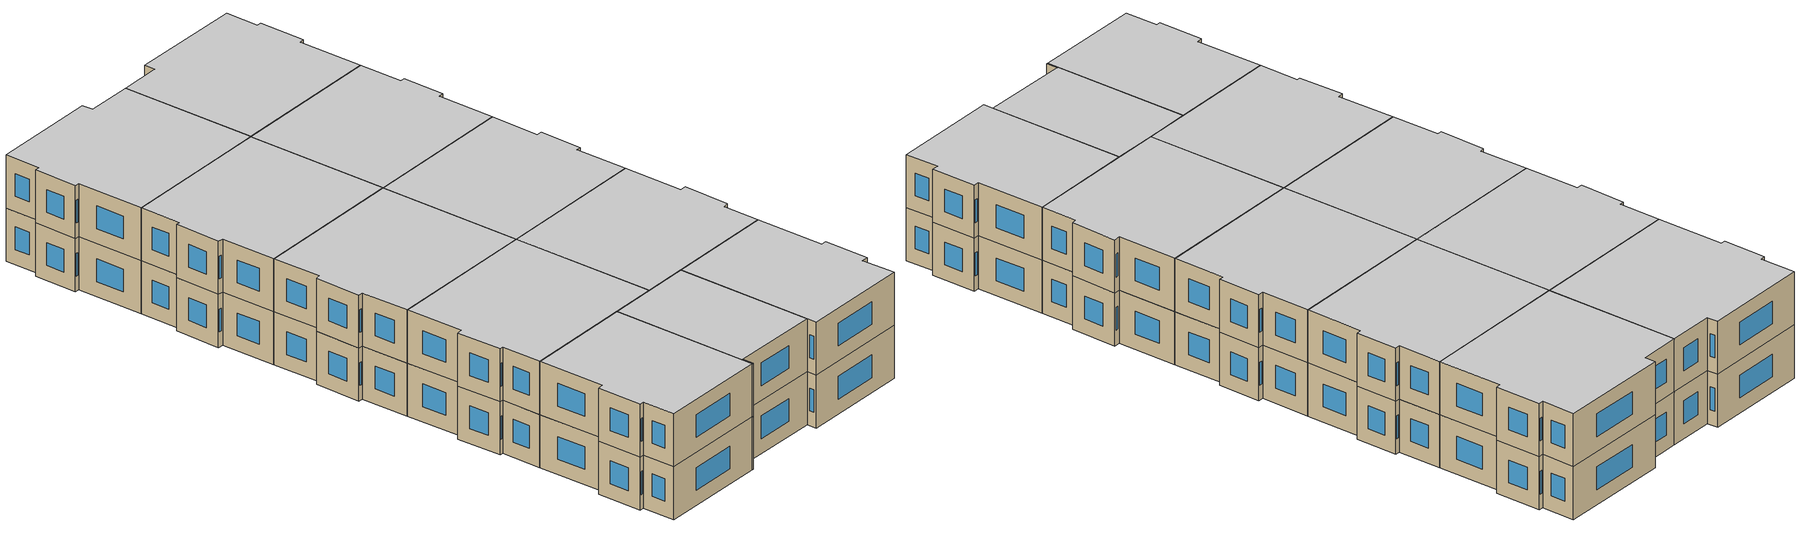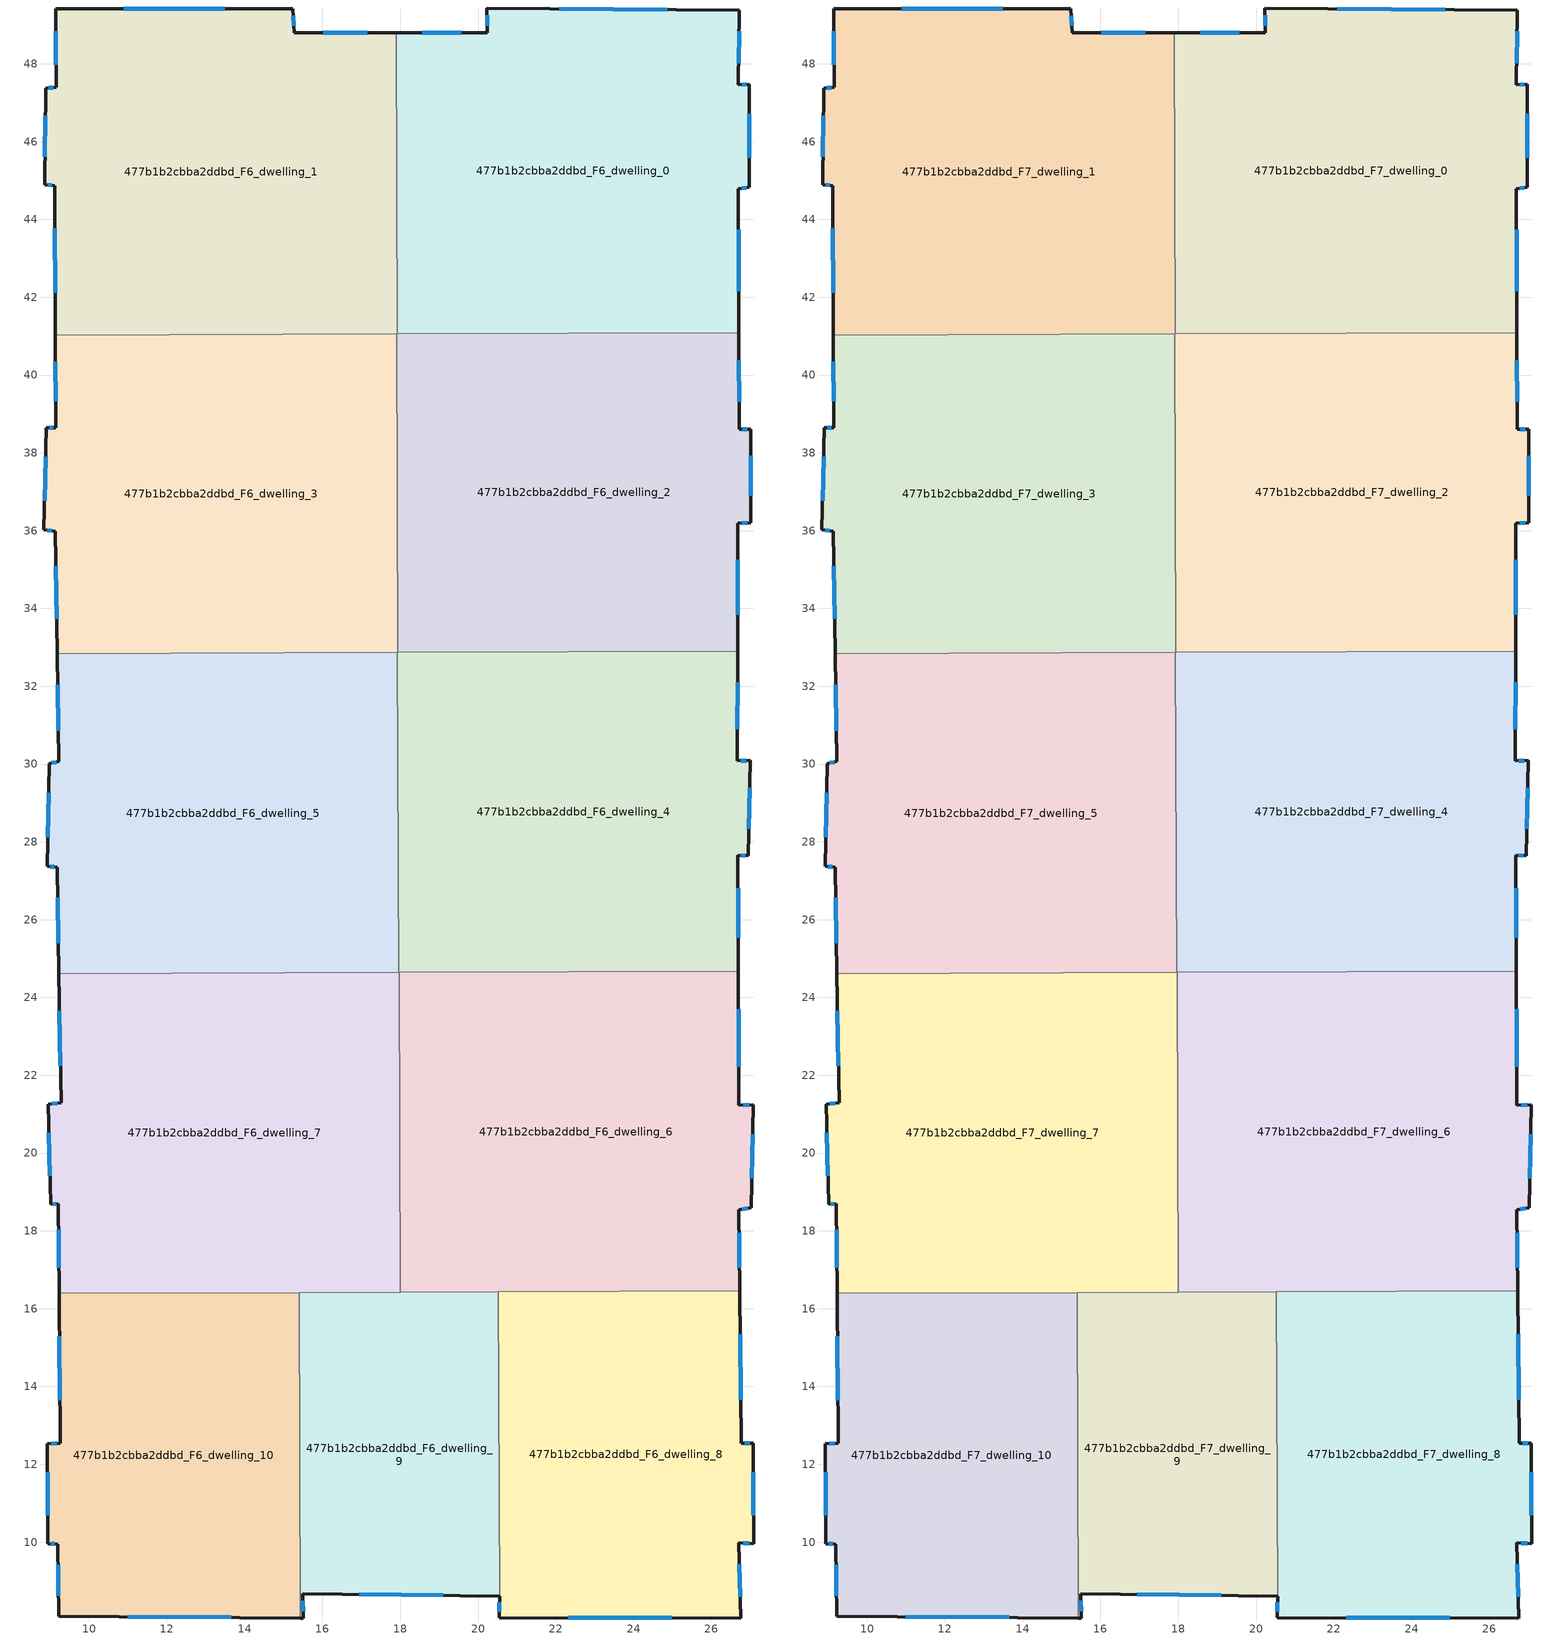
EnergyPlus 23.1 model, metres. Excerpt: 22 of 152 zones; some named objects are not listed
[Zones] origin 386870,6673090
477b1b2cbba2ddbd_F6_dwelling_0
 floor to 477b1b2cbba2ddbd_F5_dwelling_0 (EU_floor_Construction): 26.72,49.38 26.69,47.46 26.97,47.48 26.97,44.82 26.69,44.79 26.71,41.09 17.93,41.06 17.9,48.8 20.24,48.8 20.23,49.43 z18
 wall outside (EU_wall_Construction): 26.71,41.09 26.69,44.79 26.97,44.82 26.97,47.48 26.69,47.46 26.72,49.38 20.23,49.43 20.24,48.8 17.9,48.8 z18:21
 wall to 477b1b2cbba2ddbd_F6_dwelling_1 (EU_wall_Construction): 17.9,48.8 17.93,41.06 z18:21
 wall to 477b1b2cbba2ddbd_F6_dwelling_2 (EU_wall_Construction): 17.93,41.06 26.71,41.09 z18:21
 window (EU_Window_Construction): 19.57,48.8 18.57,48.8 / 20.23,49.25 20.24,48.98 / 24.86,49.4 22.08,49.42 / 26.7,48.01 26.71,48.83 / 26.89,47.47 26.77,47.47 / 26.97,45.58 26.97,46.72 / 26.77,44.8 26.89,44.81 / 26.7,42.15 26.7,43.73 z18.86:20.14
477b1b2cbba2ddbd_F6_dwelling_1
 floor to 477b1b2cbba2ddbd_F5_dwelling_1 (EU_floor_Construction): 17.9,48.8 17.93,41.06 9.13,41.02 9.11,44.87 8.86,44.9 8.88,47.38 9.15,47.39 9.15,49.41 15.23,49.41 15.28,48.8 z18
 wall outside (EU_wall_Construction): 17.9,48.8 15.28,48.8 15.23,49.41 9.15,49.41 9.15,47.39 8.88,47.38 8.86,44.9 9.11,44.87 9.13,41.02 z18:21
 wall to 477b1b2cbba2ddbd_F6_dwelling_3 (EU_wall_Construction): 9.13,41.02 17.91,41.06 z18:21
 wall to 477b1b2cbba2ddbd_F6_dwelling_2 (EU_wall_Construction): 17.91,41.06 17.93,41.06 z18:21
 window (EU_Window_Construction): 8.88,46.67 8.87,45.6 / 9.08,47.39 8.96,47.38 / 9.15,48.84 9.15,47.97 / 13.49,49.41 10.89,49.41 / 15.27,48.98 15.25,49.24 / 17.15,48.8 16.03,48.8 / 9.12,43.77 9.13,42.12 / 8.93,44.89 9.04,44.87 z18.86:20.14
477b1b2cbba2ddbd_F6_dwelling_10
 floor to 477b1b2cbba2ddbd_F5_dwelling_10 (EU_floor_Construction): 15.4,16.42 15.44,8.05 9.22,8.09 9.2,9.95 8.94,9.96 8.93,12.53 9.26,12.54 9.23,16.39 z18
 wall outside (EU_wall_Construction): 9.23,16.39 9.26,12.54 8.93,12.53 8.94,9.96 9.2,9.95 9.22,8.09 15.44,8.05 z18:21
 wall to 477b1b2cbba2ddbd_F6_dwelling_9 (EU_wall_Construction): 15.44,8.05 15.4,16.42 z18:21
 wall to 477b1b2cbba2ddbd_F6_dwelling_7 (EU_wall_Construction): 15.4,16.42 9.23,16.39 z18:21
 window (EU_Window_Construction): 8.93,11.79 8.94,10.69 / 9.17,12.54 9.03,12.53 / 9.24,15.29 9.25,13.64 / 10.99,8.08 13.66,8.06 / 9.2,9.42 9.21,8.62 / 9.02,9.96 9.12,9.95 z18.86:20.14
477b1b2cbba2ddbd_F6_dwelling_2
 floor to 477b1b2cbba2ddbd_F5_dwelling_2 (EU_floor_Construction): 26.71,41.09 26.71,38.6 27.01,38.61 27.01,36.21 26.68,36.19 26.67,32.9 17.94,32.87 17.91,41.06 z18
 wall outside (EU_wall_Construction): 26.67,32.9 26.68,36.19 27.01,36.21 27.01,38.61 26.71,38.6 26.71,41.09 z18:21
 wall to 477b1b2cbba2ddbd_F6_dwelling_3 (EU_wall_Construction): 17.91,41.06 17.94,32.87 z18:21
 wall to 477b1b2cbba2ddbd_F6_dwelling_4 (EU_wall_Construction): 17.94,32.87 26.67,32.9 z18:21
 window (EU_Window_Construction): 26.67,33.84 26.68,35.25 / 26.71,39.31 26.71,40.38 / 26.92,38.61 26.8,38.6 / 27.01,36.89 27.01,37.92 / 26.77,36.19 26.92,36.2 z18.86:20.14
477b1b2cbba2ddbd_F6_dwelling_3
 floor to 477b1b2cbba2ddbd_F5_dwelling_3 (EU_floor_Construction): 17.91,41.06 17.94,32.87 9.18,32.83 9.13,35.98 8.84,36.03 8.91,38.64 9.15,38.65 9.13,41.02 z18
 wall outside (EU_wall_Construction): 9.13,41.02 9.15,38.65 8.91,38.64 8.84,36.03 9.13,35.98 9.18,32.83 z18:21
 wall to 477b1b2cbba2ddbd_F6_dwelling_5 (EU_wall_Construction): 9.18,32.83 17.93,32.87 z18:21
 wall to 477b1b2cbba2ddbd_F6_dwelling_4 (EU_wall_Construction): 17.93,32.87 17.94,32.87 z18:21
 window (EU_Window_Construction): 8.89,37.9 8.86,36.77 / 9.08,38.65 8.97,38.64 / 9.14,40.34 9.14,39.33 / 9.14,35.08 9.17,33.73 / 8.92,36.01 9.05,35.99 z18.86:20.14
477b1b2cbba2ddbd_F6_dwelling_4
 floor to 477b1b2cbba2ddbd_F5_dwelling_4 (EU_floor_Construction): 26.67,32.9 26.66,30.09 26.99,30.09 26.95,27.64 26.68,27.66 26.69,24.68 17.96,24.64 17.93,32.87 z18
 wall outside (EU_wall_Construction): 26.69,24.68 26.68,27.66 26.95,27.64 26.99,30.09 26.66,30.09 26.67,32.9 z18:21
 wall to 477b1b2cbba2ddbd_F6_dwelling_5 (EU_wall_Construction): 17.93,32.87 17.96,24.64 z18:21
 wall to 477b1b2cbba2ddbd_F6_dwelling_6 (EU_wall_Construction): 17.97,24.64 26.69,24.68 z18:21
 wall to 477b1b2cbba2ddbd_F6_dwelling_7 (EU_wall_Construction): 17.96,24.64 17.97,24.64 z18:21
 window (EU_Window_Construction): 26.69,25.53 26.69,26.81 / 26.67,30.89 26.67,32.1 / 26.9,30.09 26.76,30.09 / 26.96,28.34 26.98,29.39 / 26.76,27.66 26.87,27.65 z18.86:20.14
477b1b2cbba2ddbd_F6_dwelling_5
 floor to 477b1b2cbba2ddbd_F5_dwelling_5 (EU_floor_Construction): 17.93,32.87 17.96,24.64 9.22,24.61 9.18,27.35 8.93,27.37 8.98,30.01 9.22,30.07 9.18,32.83 z18
 wall outside (EU_wall_Construction): 9.18,32.83 9.22,30.07 8.98,30.01 8.93,27.37 9.18,27.35 9.22,24.61 z18:21
 wall to 477b1b2cbba2ddbd_F6_dwelling_7 (EU_wall_Construction): 9.22,24.61 17.96,24.64 z18:21
 window (EU_Window_Construction): 8.96,29.26 8.94,28.12 / 9.15,30.05 9.05,30.03 / 9.19,32.04 9.21,30.86 / 9.19,26.57 9.21,25.39 / 9,27.36 9.11,27.35 z18.86:20.14
477b1b2cbba2ddbd_F6_dwelling_6
 floor to 477b1b2cbba2ddbd_F5_dwelling_6 (EU_floor_Construction): 26.69,24.68 26.71,21.23 27.08,21.24 27.02,18.59 26.7,18.55 26.72,16.46 18,16.43 17.97,24.64 z18
 wall outside (EU_wall_Construction): 26.72,16.46 26.7,18.55 27.02,18.59 27.08,21.24 26.71,21.23 26.69,24.68 z18:21
 wall to 477b1b2cbba2ddbd_F6_dwelling_7 (EU_wall_Construction): 17.97,24.64 18,16.43 z18:21
 wall to 477b1b2cbba2ddbd_F6_dwelling_8 (EU_wall_Construction): 20.52,16.44 26.72,16.46 z18:21
 wall to 477b1b2cbba2ddbd_F6_dwelling_9 (EU_wall_Construction): 18,16.43 20.52,16.44 z18:21
 window (EU_Window_Construction): 26.72,17.06 26.71,17.95 / 26.7,22.22 26.7,23.69 / 26.97,21.24 26.81,21.23 / 27.04,19.35 27.06,20.49 / 26.79,18.56 26.93,18.58 z18.86:20.14
477b1b2cbba2ddbd_F6_dwelling_7
 floor to 477b1b2cbba2ddbd_F5_dwelling_7 (EU_floor_Construction): 17.97,24.64 18,16.43 9.23,16.39 9.22,18.69 9.01,18.69 8.95,21.26 9.28,21.3 9.22,24.61 z18
 wall outside (EU_wall_Construction): 9.22,24.61 9.28,21.3 8.95,21.26 9.01,18.69 9.22,18.69 9.23,16.39 z18:21
 wall to 477b1b2cbba2ddbd_F6_dwelling_9 (EU_wall_Construction): 15.4,16.42 18,16.43 z18:21
 window (EU_Window_Construction): 8.97,20.52 8.99,19.42 / 9.19,21.29 9.04,21.27 / 9.24,23.66 9.26,22.24 / 9.22,18.04 9.23,17.05 / 9.07,18.69 9.16,18.69 z18.86:20.14
477b1b2cbba2ddbd_F6_dwelling_8
 floor to 477b1b2cbba2ddbd_F5_dwelling_8 (EU_floor_Construction): 26.72,16.46 26.77,12.54 27.07,12.54 27.08,9.96 26.7,9.98 26.75,8.05 20.55,8.05 20.55,8.61 20.52,16.44 z18
 wall outside (EU_wall_Construction): 20.55,8.61 20.55,8.05 26.75,8.05 26.7,9.98 27.08,9.96 27.07,12.54 26.77,12.54 26.72,16.46 z18:21
 wall to 477b1b2cbba2ddbd_F6_dwelling_9 (EU_wall_Construction): 20.52,16.44 20.55,8.61 z18:21
 window (EU_Window_Construction): 22.32,8.05 24.98,8.05 / 20.55,8.45 20.55,8.21 / 26.75,13.66 26.74,15.34 / 26.98,12.54 26.85,12.54 / 27.08,10.7 27.07,11.8 / 26.81,9.98 26.98,9.96 / 26.74,8.6 26.72,9.43 z18.86:20.14
477b1b2cbba2ddbd_F6_dwelling_9
 floor to 477b1b2cbba2ddbd_F5_dwelling_9 (EU_floor_Construction): 20.52,16.44 20.55,8.61 15.5,8.67 15.51,8.05 15.44,8.05 15.4,16.42 z18
 wall outside (EU_wall_Construction): 15.44,8.05 15.51,8.05 15.5,8.67 20.55,8.61 z18:21
 window (EU_Window_Construction): 16.94,8.65 19.11,8.63 / 15.5,8.23 15.5,8.49 z18.86:20.14
477b1b2cbba2ddbd_F7_dwelling_0
 floor to 477b1b2cbba2ddbd_F6_dwelling_0 (EU_floor_Construction): 26.72,49.38 26.69,47.46 26.97,47.48 26.97,44.82 26.69,44.79 26.71,41.09 17.93,41.06 17.9,48.8 20.24,48.8 20.23,49.43 z21
 wall outside (EU_wall_Construction): 26.71,41.09 26.69,44.79 26.97,44.82 26.97,47.48 26.69,47.46 26.72,49.38 20.23,49.43 20.24,48.8 17.9,48.8 z21:24
 wall to 477b1b2cbba2ddbd_F7_dwelling_1 (EU_wall_Construction): 17.9,48.8 17.93,41.06 z21:24
 wall to 477b1b2cbba2ddbd_F7_dwelling_2 (EU_wall_Construction): 17.93,41.06 26.71,41.09 z21:24
 window (EU_Window_Construction): 19.57,48.8 18.57,48.8 / 20.23,49.25 20.24,48.98 / 24.86,49.4 22.08,49.42 / 26.7,48.01 26.71,48.83 / 26.89,47.47 26.77,47.47 / 26.97,45.58 26.97,46.72 / 26.77,44.8 26.89,44.81 / 26.7,42.15 26.7,43.73 z21.86:23.14
 ceiling to 477b1b2cbba2ddbd_F8_dwelling_0 (EU_floor_Construction): 26.71,41.09 26.69,44.79 26.97,44.82 26.97,47.48 26.69,47.46 26.72,49.38 20.23,49.43 20.24,48.8 17.9,48.8 17.93,41.06 z24
477b1b2cbba2ddbd_F7_dwelling_1
 floor to 477b1b2cbba2ddbd_F6_dwelling_1 (EU_floor_Construction): 17.9,48.8 17.93,41.06 9.13,41.02 9.11,44.87 8.86,44.9 8.88,47.38 9.15,47.39 9.15,49.41 15.23,49.41 15.28,48.8 z21
 wall outside (EU_wall_Construction): 17.9,48.8 15.28,48.8 15.23,49.41 9.15,49.41 9.15,47.39 8.88,47.38 8.86,44.9 9.11,44.87 9.13,41.02 z21:24
 wall to 477b1b2cbba2ddbd_F7_dwelling_3 (EU_wall_Construction): 9.13,41.02 17.91,41.06 z21:24
 wall to 477b1b2cbba2ddbd_F7_dwelling_2 (EU_wall_Construction): 17.91,41.06 17.93,41.06 z21:24
 window (EU_Window_Construction): 8.88,46.67 8.87,45.6 / 9.08,47.39 8.96,47.38 / 9.15,48.84 9.15,47.97 / 13.49,49.41 10.89,49.41 / 15.27,48.98 15.25,49.24 / 17.15,48.8 16.03,48.8 / 9.12,43.77 9.13,42.12 / 8.93,44.89 9.04,44.87 z21.86:23.14
 ceiling to 477b1b2cbba2ddbd_F8_dwelling_1 (EU_floor_Construction): 17.93,41.06 17.9,48.8 15.28,48.8 15.23,49.41 9.15,49.41 9.15,47.39 8.88,47.38 8.86,44.9 9.11,44.87 9.13,41.02 z24
477b1b2cbba2ddbd_F7_dwelling_10
 floor to 477b1b2cbba2ddbd_F6_dwelling_10 (EU_floor_Construction): 15.4,16.42 15.44,8.05 9.22,8.09 9.2,9.95 8.94,9.96 8.93,12.53 9.26,12.54 9.23,16.39 z21
 wall outside (EU_wall_Construction): 9.23,16.39 9.26,12.54 8.93,12.53 8.94,9.96 9.2,9.95 9.22,8.09 15.44,8.05 z21:24
 wall to 477b1b2cbba2ddbd_F7_dwelling_9 (EU_wall_Construction): 15.44,8.05 15.4,16.42 z21:24
 wall to 477b1b2cbba2ddbd_F7_dwelling_7 (EU_wall_Construction): 15.4,16.42 9.23,16.39 z21:24
 window (EU_Window_Construction): 8.93,11.79 8.94,10.69 / 9.17,12.54 9.03,12.53 / 9.24,15.29 9.25,13.64 / 10.99,8.08 13.66,8.06 / 9.2,9.42 9.21,8.62 / 9.02,9.96 9.12,9.95 z21.86:23.14
 ceiling to 477b1b2cbba2ddbd_F8_dwelling_10 (EU_floor_Construction): 15.44,8.05 15.4,16.42 9.23,16.39 9.26,12.54 8.93,12.53 8.94,9.96 9.2,9.95 9.22,8.09 z24
477b1b2cbba2ddbd_F7_dwelling_2
 floor to 477b1b2cbba2ddbd_F6_dwelling_2 (EU_floor_Construction): 26.71,41.09 26.71,38.6 27.01,38.61 27.01,36.21 26.68,36.19 26.67,32.9 17.94,32.87 17.91,41.06 z21
 wall outside (EU_wall_Construction): 26.67,32.9 26.68,36.19 27.01,36.21 27.01,38.61 26.71,38.6 26.71,41.09 z21:24
 wall to 477b1b2cbba2ddbd_F7_dwelling_3 (EU_wall_Construction): 17.91,41.06 17.94,32.87 z21:24
 wall to 477b1b2cbba2ddbd_F7_dwelling_4 (EU_wall_Construction): 17.94,32.87 26.67,32.9 z21:24
 window (EU_Window_Construction): 26.67,33.84 26.68,35.25 / 26.71,39.31 26.71,40.38 / 26.92,38.61 26.8,38.6 / 27.01,36.89 27.01,37.92 / 26.77,36.19 26.92,36.2 z21.86:23.14
 ceiling to 477b1b2cbba2ddbd_F8_dwelling_2 (EU_floor_Construction): 26.67,32.9 26.68,36.19 27.01,36.21 27.01,38.61 26.71,38.6 26.71,41.09 17.91,41.06 17.94,32.87 z24
477b1b2cbba2ddbd_F7_dwelling_3
 floor to 477b1b2cbba2ddbd_F6_dwelling_3 (EU_floor_Construction): 17.91,41.06 17.94,32.87 9.18,32.83 9.13,35.98 8.84,36.03 8.91,38.64 9.15,38.65 9.13,41.02 z21
 wall outside (EU_wall_Construction): 9.13,41.02 9.15,38.65 8.91,38.64 8.84,36.03 9.13,35.98 9.18,32.83 z21:24
 wall to 477b1b2cbba2ddbd_F7_dwelling_5 (EU_wall_Construction): 9.18,32.83 17.93,32.87 z21:24
 wall to 477b1b2cbba2ddbd_F7_dwelling_4 (EU_wall_Construction): 17.93,32.87 17.94,32.87 z21:24
 window (EU_Window_Construction): 8.89,37.9 8.86,36.77 / 9.08,38.65 8.97,38.64 / 9.14,40.34 9.14,39.33 / 9.14,35.08 9.17,33.73 / 8.92,36.01 9.05,35.99 z21.86:23.14
 ceiling to 477b1b2cbba2ddbd_F8_dwelling_3 (EU_floor_Construction): 17.94,32.87 17.91,41.06 9.13,41.02 9.15,38.65 8.91,38.64 8.84,36.03 9.13,35.98 9.18,32.83 z24
477b1b2cbba2ddbd_F7_dwelling_4
 floor to 477b1b2cbba2ddbd_F6_dwelling_4 (EU_floor_Construction): 26.67,32.9 26.66,30.09 26.99,30.09 26.95,27.64 26.68,27.66 26.69,24.68 17.96,24.64 17.93,32.87 z21
 wall outside (EU_wall_Construction): 26.69,24.68 26.68,27.66 26.95,27.64 26.99,30.09 26.66,30.09 26.67,32.9 z21:24
 wall to 477b1b2cbba2ddbd_F7_dwelling_5 (EU_wall_Construction): 17.93,32.87 17.96,24.64 z21:24
 wall to 477b1b2cbba2ddbd_F7_dwelling_6 (EU_wall_Construction): 17.97,24.64 26.69,24.68 z21:24
 wall to 477b1b2cbba2ddbd_F7_dwelling_7 (EU_wall_Construction): 17.96,24.64 17.97,24.64 z21:24
 window (EU_Window_Construction): 26.69,25.53 26.69,26.81 / 26.67,30.89 26.67,32.1 / 26.9,30.09 26.76,30.09 / 26.96,28.34 26.98,29.39 / 26.76,27.66 26.87,27.65 z21.86:23.14
 ceiling to 477b1b2cbba2ddbd_F8_dwelling_4 (EU_floor_Construction): 26.69,24.68 26.68,27.66 26.95,27.64 26.99,30.09 26.66,30.09 26.67,32.9 17.93,32.87 17.96,24.64 z24
477b1b2cbba2ddbd_F7_dwelling_5
 floor to 477b1b2cbba2ddbd_F6_dwelling_5 (EU_floor_Construction): 17.93,32.87 17.96,24.64 9.22,24.61 9.18,27.35 8.93,27.37 8.98,30.01 9.22,30.07 9.18,32.83 z21
 wall outside (EU_wall_Construction): 9.18,32.83 9.22,30.07 8.98,30.01 8.93,27.37 9.18,27.35 9.22,24.61 z21:24
 wall to 477b1b2cbba2ddbd_F7_dwelling_7 (EU_wall_Construction): 9.22,24.61 17.96,24.64 z21:24
 window (EU_Window_Construction): 8.96,29.26 8.94,28.12 / 9.15,30.05 9.05,30.03 / 9.19,32.04 9.21,30.86 / 9.19,26.57 9.21,25.39 / 9,27.36 9.11,27.35 z21.86:23.14
 ceiling to 477b1b2cbba2ddbd_F8_dwelling_5 (EU_floor_Construction): 17.96,24.64 17.93,32.87 9.18,32.83 9.22,30.07 8.98,30.01 8.93,27.37 9.18,27.35 9.22,24.61 z24
477b1b2cbba2ddbd_F7_dwelling_6
 floor to 477b1b2cbba2ddbd_F6_dwelling_6 (EU_floor_Construction): 26.69,24.68 26.71,21.23 27.08,21.24 27.02,18.59 26.7,18.55 26.72,16.46 18,16.43 17.97,24.64 z21
 wall outside (EU_wall_Construction): 26.72,16.46 26.7,18.55 27.02,18.59 27.08,21.24 26.71,21.23 26.69,24.68 z21:24
 wall to 477b1b2cbba2ddbd_F7_dwelling_7 (EU_wall_Construction): 17.97,24.64 18,16.43 z21:24
 wall to 477b1b2cbba2ddbd_F7_dwelling_8 (EU_wall_Construction): 20.52,16.44 26.72,16.46 z21:24
 wall to 477b1b2cbba2ddbd_F7_dwelling_9 (EU_wall_Construction): 18,16.43 20.52,16.44 z21:24
 window (EU_Window_Construction): 26.72,17.06 26.71,17.95 / 26.7,22.22 26.7,23.69 / 26.97,21.24 26.81,21.23 / 27.04,19.35 27.06,20.49 / 26.79,18.56 26.93,18.58 z21.86:23.14
 ceiling to 477b1b2cbba2ddbd_F8_dwelling_6 (EU_floor_Construction): 26.72,16.46 26.7,18.55 27.02,18.59 27.08,21.24 26.71,21.23 26.69,24.68 17.97,24.64 18,16.43 z24
477b1b2cbba2ddbd_F7_dwelling_7
 floor to 477b1b2cbba2ddbd_F6_dwelling_7 (EU_floor_Construction): 17.97,24.64 18,16.43 9.23,16.39 9.22,18.69 9.01,18.69 8.95,21.26 9.28,21.3 9.22,24.61 z21
 wall outside (EU_wall_Construction): 9.22,24.61 9.28,21.3 8.95,21.26 9.01,18.69 9.22,18.69 9.23,16.39 z21:24
 wall to 477b1b2cbba2ddbd_F7_dwelling_9 (EU_wall_Construction): 15.4,16.42 18,16.43 z21:24
 window (EU_Window_Construction): 8.97,20.52 8.99,19.42 / 9.19,21.29 9.04,21.27 / 9.24,23.66 9.26,22.24 / 9.22,18.04 9.23,17.05 / 9.07,18.69 9.16,18.69 z21.86:23.14
 ceiling to 477b1b2cbba2ddbd_F8_dwelling_7 (EU_floor_Construction): 18,16.43 17.97,24.64 9.22,24.61 9.28,21.3 8.95,21.26 9.01,18.69 9.22,18.69 9.23,16.39 z24
477b1b2cbba2ddbd_F7_dwelling_8
 floor to 477b1b2cbba2ddbd_F6_dwelling_8 (EU_floor_Construction): 26.72,16.46 26.77,12.54 27.07,12.54 27.08,9.96 26.7,9.98 26.75,8.05 20.55,8.05 20.55,8.61 20.52,16.44 z21
 wall outside (EU_wall_Construction): 20.55,8.61 20.55,8.05 26.75,8.05 26.7,9.98 27.08,9.96 27.07,12.54 26.77,12.54 26.72,16.46 z21:24
 wall to 477b1b2cbba2ddbd_F7_dwelling_9 (EU_wall_Construction): 20.52,16.44 20.55,8.61 z21:24
 window (EU_Window_Construction): 22.32,8.05 24.98,8.05 / 20.55,8.45 20.55,8.21 / 26.75,13.66 26.74,15.34 / 26.98,12.54 26.85,12.54 / 27.08,10.7 27.07,11.8 / 26.81,9.98 26.98,9.96 / 26.74,8.6 26.72,9.43 z21.86:23.14
 ceiling to 477b1b2cbba2ddbd_F8_dwelling_8 (EU_floor_Construction): 26.75,8.05 26.7,9.98 27.08,9.96 27.07,12.54 26.77,12.54 26.72,16.46 20.52,16.44 20.55,8.61 20.55,8.05 z24
477b1b2cbba2ddbd_F7_dwelling_9
 floor to 477b1b2cbba2ddbd_F6_dwelling_9 (EU_floor_Construction): 20.52,16.44 20.55,8.61 15.5,8.67 15.51,8.05 15.44,8.05 15.4,16.42 z21
 wall outside (EU_wall_Construction): 15.44,8.05 15.51,8.05 15.5,8.67 20.55,8.61 z21:24
 window (EU_Window_Construction): 16.94,8.65 19.11,8.63 / 15.5,8.23 15.5,8.49 z21.86:23.14
 ceiling to 477b1b2cbba2ddbd_F8_dwelling_9 (EU_floor_Construction): 20.55,8.61 20.52,16.44 15.4,16.42 15.44,8.05 15.51,8.05 15.5,8.67 z24
[Building]
EU S2 Campaign: North Axis=0; Terrain=City; Solar Distribution=FullExterior
[Site:Location]
Helsinki-Vantaa.AP: Latitude=60.317; Longitude=24.963; Time Zone=2; Elevation=54.6
[SizingPeriod:WeatherFileDays]
AnnualSizingPeriod: Begin Month=1; Begin Day of Month=1; End Month=12; End Day of Month=31; Day of Week for Start Day=Monday; Use Weather File Daylight Saving Period=No; Use Weather File Rain and Snow Indicators=No
[MATERIAL]
EU_InternalMass_Material: Roughness=MediumRough; Thickness=0.1; Conductivity=1; Density=1800; Specific Heat=900; Thermal Absorptance=0.9; Solar Absorptance=0.7; Visible Absorptance=0.7
[MATERIAL:NOMASS] Roughness=MediumRough; Thermal Absorptance=0.9; Solar Absorptance=0.7; Visible Absorptance=0.7
Name | Thermal Resistance
EU_wall_NoMass | 1.10183
EU_floor_NoMass | 1.70606
[WINDOWMATERIAL:SIMPLEGLAZINGSYSTEM]
EU_Window_SimpleGlazing: UFactor=3.11035; Solar Heat Gain Coefficient=0.8; Visible Transmittance=0.8
[CONSTRUCTION]
EU_wall_Construction: EU_wall_NoMass
EU_floor_Construction: EU_floor_NoMass
EU_Window_Construction: EU_Window_SimpleGlazing
EU_InternalMass_Construction: EU_InternalMass_Material
[ZONE] Type=1; Multiplier=1; Ceiling Height=autocalculate; Floor Area=autocalculate; Part of Total Floor Area=Yes
Name | Volume
477b1b2cbba2ddbd_F6_dwelling_0; 477b1b2cbba2ddbd_F7_dwelling_0; 477b1b2cbba2ddbd_F6_dwelling_4; 477b1b2cbba2ddbd_F7_dwelling_4 | 217.671
477b1b2cbba2ddbd_F6_dwelling_1; 477b1b2cbba2ddbd_F7_dwelling_1 | 217.668
477b1b2cbba2ddbd_F6_dwelling_10; 477b1b2cbba2ddbd_F7_dwelling_10 | 156.924
477b1b2cbba2ddbd_F6_dwelling_2; 477b1b2cbba2ddbd_F7_dwelling_2 | 217.688
477b1b2cbba2ddbd_F6_dwelling_3; 477b1b2cbba2ddbd_F7_dwelling_3 | 217.707
477b1b2cbba2ddbd_F6_dwelling_5; 477b1b2cbba2ddbd_F7_dwelling_5 | 217.674
477b1b2cbba2ddbd_F6_dwelling_6; 477b1b2cbba2ddbd_F7_dwelling_6 | 217.673
477b1b2cbba2ddbd_F6_dwelling_7; 477b1b2cbba2ddbd_F7_dwelling_7 | 217.682
477b1b2cbba2ddbd_F6_dwelling_8; 477b1b2cbba2ddbd_F7_dwelling_8 | 158.821
477b1b2cbba2ddbd_F6_dwelling_9; 477b1b2cbba2ddbd_F7_dwelling_9 | 119.65
[INTERNALMASS] Construction=EU_InternalMass_Construction
Name | Zone or ZoneList | Surface Area
477b1b2cbba2ddbd_F6_dwelling_0_EU_InternalMass | 477b1b2cbba2ddbd_F6_dwelling_0 | 72.5571
477b1b2cbba2ddbd_F6_dwelling_1_EU_InternalMass | 477b1b2cbba2ddbd_F6_dwelling_1 | 72.5564
477b1b2cbba2ddbd_F6_dwelling_2_EU_InternalMass | 477b1b2cbba2ddbd_F6_dwelling_2 | 72.5629
477b1b2cbba2ddbd_F6_dwelling_3_EU_InternalMass | 477b1b2cbba2ddbd_F6_dwelling_3 | 72.5689
477b1b2cbba2ddbd_F6_dwelling_4_EU_InternalMass | 477b1b2cbba2ddbd_F6_dwelling_4 | 72.5568
477b1b2cbba2ddbd_F6_dwelling_5_EU_InternalMass | 477b1b2cbba2ddbd_F6_dwelling_5 | 72.558
477b1b2cbba2ddbd_F6_dwelling_6_EU_InternalMass | 477b1b2cbba2ddbd_F6_dwelling_6 | 72.5576
477b1b2cbba2ddbd_F6_dwelling_7_EU_InternalMass | 477b1b2cbba2ddbd_F6_dwelling_7 | 72.5606
477b1b2cbba2ddbd_F6_dwelling_8_EU_InternalMass | 477b1b2cbba2ddbd_F6_dwelling_8 | 52.9406
477b1b2cbba2ddbd_F6_dwelling_9_EU_InternalMass | 477b1b2cbba2ddbd_F6_dwelling_9 | 39.8832
477b1b2cbba2ddbd_F6_dwelling_10_EU_InternalMass | 477b1b2cbba2ddbd_F6_dwelling_10 | 52.308
477b1b2cbba2ddbd_F7_dwelling_0_EU_InternalMass | 477b1b2cbba2ddbd_F7_dwelling_0 | 72.5571
477b1b2cbba2ddbd_F7_dwelling_1_EU_InternalMass | 477b1b2cbba2ddbd_F7_dwelling_1 | 72.5564
477b1b2cbba2ddbd_F7_dwelling_2_EU_InternalMass | 477b1b2cbba2ddbd_F7_dwelling_2 | 72.5629
477b1b2cbba2ddbd_F7_dwelling_3_EU_InternalMass | 477b1b2cbba2ddbd_F7_dwelling_3 | 72.5689
477b1b2cbba2ddbd_F7_dwelling_4_EU_InternalMass | 477b1b2cbba2ddbd_F7_dwelling_4 | 72.5568
477b1b2cbba2ddbd_F7_dwelling_5_EU_InternalMass | 477b1b2cbba2ddbd_F7_dwelling_5 | 72.558
477b1b2cbba2ddbd_F7_dwelling_6_EU_InternalMass | 477b1b2cbba2ddbd_F7_dwelling_6 | 72.5576
477b1b2cbba2ddbd_F7_dwelling_7_EU_InternalMass | 477b1b2cbba2ddbd_F7_dwelling_7 | 72.5606
477b1b2cbba2ddbd_F7_dwelling_8_EU_InternalMass | 477b1b2cbba2ddbd_F7_dwelling_8 | 52.9406
477b1b2cbba2ddbd_F7_dwelling_9_EU_InternalMass | 477b1b2cbba2ddbd_F7_dwelling_9 | 39.8832
477b1b2cbba2ddbd_F7_dwelling_10_EU_InternalMass | 477b1b2cbba2ddbd_F7_dwelling_10 | 52.308
[OTHEREQUIPMENT] Fuel Type=Electricity; Design Level Calculation Method=Watts/Area; Power per Zone Floor Area=1; Fraction Latent=0; Fraction Radiant=0; Fraction Lost=0; Carbon Dioxide Generation Rate=0; EndUse Subcategory=EU_Step8_InternalGains
Name | Zone or ZoneList or Space or SpaceList | Schedule
EU_Step8_InternalGain_477b1b2cbba2ddbd_F6_dwelling_0_f000 | 477b1b2cbba2ddbd_F6_dwelling_0 | EU_Step8_GainSchedule_477b1b2cbba2ddbd_F6_dwelling_0_f000
EU_Step8_InternalGain_477b1b2cbba2ddbd_F6_dwelling_1_f000 | 477b1b2cbba2ddbd_F6_dwelling_1 | EU_Step8_GainSchedule_477b1b2cbba2ddbd_F6_dwelling_1_f000
EU_Step8_InternalGain_477b1b2cbba2ddbd_F6_dwelling_2_f000 | 477b1b2cbba2ddbd_F6_dwelling_2 | EU_Step8_GainSchedule_477b1b2cbba2ddbd_F6_dwelling_2_f000
EU_Step8_InternalGain_477b1b2cbba2ddbd_F6_dwelling_3_f000 | 477b1b2cbba2ddbd_F6_dwelling_3 | EU_Step8_GainSchedule_477b1b2cbba2ddbd_F6_dwelling_3_f000
EU_Step8_InternalGain_477b1b2cbba2ddbd_F6_dwelling_4_f000 | 477b1b2cbba2ddbd_F6_dwelling_4 | EU_Step8_GainSchedule_477b1b2cbba2ddbd_F6_dwelling_4_f000
EU_Step8_InternalGain_477b1b2cbba2ddbd_F6_dwelling_5_f000 | 477b1b2cbba2ddbd_F6_dwelling_5 | EU_Step8_GainSchedule_477b1b2cbba2ddbd_F6_dwelling_5_f000
EU_Step8_InternalGain_477b1b2cbba2ddbd_F6_dwelling_6_f000 | 477b1b2cbba2ddbd_F6_dwelling_6 | EU_Step8_GainSchedule_477b1b2cbba2ddbd_F6_dwelling_6_f000
EU_Step8_InternalGain_477b1b2cbba2ddbd_F6_dwelling_7_f000 | 477b1b2cbba2ddbd_F6_dwelling_7 | EU_Step8_GainSchedule_477b1b2cbba2ddbd_F6_dwelling_7_f000
EU_Step8_InternalGain_477b1b2cbba2ddbd_F6_dwelling_8_f000 | 477b1b2cbba2ddbd_F6_dwelling_8 | EU_Step8_GainSchedule_477b1b2cbba2ddbd_F6_dwelling_8_f000
EU_Step8_InternalGain_477b1b2cbba2ddbd_F6_dwelling_9_f000 | 477b1b2cbba2ddbd_F6_dwelling_9 | EU_Step8_GainSchedule_477b1b2cbba2ddbd_F6_dwelling_9_f000
EU_Step8_InternalGain_477b1b2cbba2ddbd_F6_dwelling_10_f000 | 477b1b2cbba2ddbd_F6_dwelling_10 | EU_Step8_GainSchedule_477b1b2cbba2ddbd_F6_dwelling_10_f000
EU_Step8_InternalGain_477b1b2cbba2ddbd_F7_dwelling_0_f000 | 477b1b2cbba2ddbd_F7_dwelling_0 | EU_Step8_GainSchedule_477b1b2cbba2ddbd_F7_dwelling_0_f000
EU_Step8_InternalGain_477b1b2cbba2ddbd_F7_dwelling_1_f000 | 477b1b2cbba2ddbd_F7_dwelling_1 | EU_Step8_GainSchedule_477b1b2cbba2ddbd_F7_dwelling_1_f000
EU_Step8_InternalGain_477b1b2cbba2ddbd_F7_dwelling_2_f000 | 477b1b2cbba2ddbd_F7_dwelling_2 | EU_Step8_GainSchedule_477b1b2cbba2ddbd_F7_dwelling_2_f000
EU_Step8_InternalGain_477b1b2cbba2ddbd_F7_dwelling_3_f000 | 477b1b2cbba2ddbd_F7_dwelling_3 | EU_Step8_GainSchedule_477b1b2cbba2ddbd_F7_dwelling_3_f000
EU_Step8_InternalGain_477b1b2cbba2ddbd_F7_dwelling_4_f000 | 477b1b2cbba2ddbd_F7_dwelling_4 | EU_Step8_GainSchedule_477b1b2cbba2ddbd_F7_dwelling_4_f000
EU_Step8_InternalGain_477b1b2cbba2ddbd_F7_dwelling_5_f000 | 477b1b2cbba2ddbd_F7_dwelling_5 | EU_Step8_GainSchedule_477b1b2cbba2ddbd_F7_dwelling_5_f000
EU_Step8_InternalGain_477b1b2cbba2ddbd_F7_dwelling_6_f000 | 477b1b2cbba2ddbd_F7_dwelling_6 | EU_Step8_GainSchedule_477b1b2cbba2ddbd_F7_dwelling_6_f000
EU_Step8_InternalGain_477b1b2cbba2ddbd_F7_dwelling_7_f000 | 477b1b2cbba2ddbd_F7_dwelling_7 | EU_Step8_GainSchedule_477b1b2cbba2ddbd_F7_dwelling_7_f000
EU_Step8_InternalGain_477b1b2cbba2ddbd_F7_dwelling_8_f000 | 477b1b2cbba2ddbd_F7_dwelling_8 | EU_Step8_GainSchedule_477b1b2cbba2ddbd_F7_dwelling_8_f000
EU_Step8_InternalGain_477b1b2cbba2ddbd_F7_dwelling_9_f000 | 477b1b2cbba2ddbd_F7_dwelling_9 | EU_Step8_GainSchedule_477b1b2cbba2ddbd_F7_dwelling_9_f000
EU_Step8_InternalGain_477b1b2cbba2ddbd_F7_dwelling_10_f000 | 477b1b2cbba2ddbd_F7_dwelling_10 | EU_Step8_GainSchedule_477b1b2cbba2ddbd_F7_dwelling_10_f000
[ZONEVENTILATION:DESIGNFLOWRATE] Schedule=EU_AlwaysOn; Design Flow Rate Calculation Method=AirChanges/Hour; Air Changes per Hour=0.756316; Ventilation Type=Natural; Fan Pressure Rise=0; Fan Total Efficiency=1; Constant Term Coefficient=1; Temperature Term Coefficient=0; Velocity Term Coefficient=0; Velocity Squared Term Coefficient=0; Minimum Indoor Temperature=-100; Maximum Indoor Temperature=100; Delta Temperature=-100; Minimum Outdoor Temperature=-100; Maximum Outdoor Temperature=100; Maximum Wind Speed=40
Name | Zone or ZoneList or Space or SpaceList
EU_ConstantAir_477b1b2cbba2ddbd_F6_dwelling_0 | 477b1b2cbba2ddbd_F6_dwelling_0
EU_ConstantAir_477b1b2cbba2ddbd_F6_dwelling_1 | 477b1b2cbba2ddbd_F6_dwelling_1
EU_ConstantAir_477b1b2cbba2ddbd_F6_dwelling_2 | 477b1b2cbba2ddbd_F6_dwelling_2
EU_ConstantAir_477b1b2cbba2ddbd_F6_dwelling_3 | 477b1b2cbba2ddbd_F6_dwelling_3
EU_ConstantAir_477b1b2cbba2ddbd_F6_dwelling_4 | 477b1b2cbba2ddbd_F6_dwelling_4
EU_ConstantAir_477b1b2cbba2ddbd_F6_dwelling_5 | 477b1b2cbba2ddbd_F6_dwelling_5
EU_ConstantAir_477b1b2cbba2ddbd_F6_dwelling_6 | 477b1b2cbba2ddbd_F6_dwelling_6
EU_ConstantAir_477b1b2cbba2ddbd_F6_dwelling_7 | 477b1b2cbba2ddbd_F6_dwelling_7
EU_ConstantAir_477b1b2cbba2ddbd_F6_dwelling_8 | 477b1b2cbba2ddbd_F6_dwelling_8
EU_ConstantAir_477b1b2cbba2ddbd_F6_dwelling_9 | 477b1b2cbba2ddbd_F6_dwelling_9
EU_ConstantAir_477b1b2cbba2ddbd_F6_dwelling_10 | 477b1b2cbba2ddbd_F6_dwelling_10
EU_ConstantAir_477b1b2cbba2ddbd_F7_dwelling_0 | 477b1b2cbba2ddbd_F7_dwelling_0
EU_ConstantAir_477b1b2cbba2ddbd_F7_dwelling_1 | 477b1b2cbba2ddbd_F7_dwelling_1
EU_ConstantAir_477b1b2cbba2ddbd_F7_dwelling_2 | 477b1b2cbba2ddbd_F7_dwelling_2
EU_ConstantAir_477b1b2cbba2ddbd_F7_dwelling_3 | 477b1b2cbba2ddbd_F7_dwelling_3
EU_ConstantAir_477b1b2cbba2ddbd_F7_dwelling_4 | 477b1b2cbba2ddbd_F7_dwelling_4
EU_ConstantAir_477b1b2cbba2ddbd_F7_dwelling_5 | 477b1b2cbba2ddbd_F7_dwelling_5
EU_ConstantAir_477b1b2cbba2ddbd_F7_dwelling_6 | 477b1b2cbba2ddbd_F7_dwelling_6
EU_ConstantAir_477b1b2cbba2ddbd_F7_dwelling_7 | 477b1b2cbba2ddbd_F7_dwelling_7
EU_ConstantAir_477b1b2cbba2ddbd_F7_dwelling_8 | 477b1b2cbba2ddbd_F7_dwelling_8
EU_ConstantAir_477b1b2cbba2ddbd_F7_dwelling_9 | 477b1b2cbba2ddbd_F7_dwelling_9
EU_ConstantAir_477b1b2cbba2ddbd_F7_dwelling_10 | 477b1b2cbba2ddbd_F7_dwelling_10
[HVACTEMPLATE:ZONE:IDEALLOADSAIRSYSTEM] System Availability Schedule=EU_AlwaysOn; Maximum Heating Supply Air Temperature=50; Minimum Cooling Supply Air Temperature=13; Maximum Heating Supply Air Humidity Ratio=0.0156; Minimum Cooling Supply Air Humidity Ratio=0.0077; Heating Limit=NoLimit; Cooling Limit=NoLimit; Heating Availability Schedule=EU_AlwaysOn; Cooling Availability Schedule=EU_CoolingOff; Dehumidification Control Type=ConstantSensibleHeatRatio; Cooling Sensible Heat Ratio=0.7; Dehumidification Setpoint=60; Humidification Control Type=None; Humidification Setpoint=30; Outdoor Air Method=None; Outdoor Air Flow Rate per Person=0.00944; Outdoor Air Flow Rate per Zone Floor Area=0; Outdoor Air Flow Rate per Zone=0; Demand Controlled Ventilation Type=None; Outdoor Air Economizer Type=NoEconomizer; Heat Recovery Type=None; Sensible Heat Recovery Effectiveness=0.7; Latent Heat Recovery Effectiveness=0.65
Name | Template Thermostat
477b1b2cbba2ddbd_F6_dwelling_0 | EU_HeatOnly_477b1b2cbba2ddbd_F6_dwelling_0
477b1b2cbba2ddbd_F6_dwelling_1 | EU_HeatOnly_477b1b2cbba2ddbd_F6_dwelling_1
477b1b2cbba2ddbd_F6_dwelling_2 | EU_HeatOnly_477b1b2cbba2ddbd_F6_dwelling_2
477b1b2cbba2ddbd_F6_dwelling_3 | EU_HeatOnly_477b1b2cbba2ddbd_F6_dwelling_3
477b1b2cbba2ddbd_F6_dwelling_4 | EU_HeatOnly_477b1b2cbba2ddbd_F6_dwelling_4
477b1b2cbba2ddbd_F6_dwelling_5 | EU_HeatOnly_477b1b2cbba2ddbd_F6_dwelling_5
477b1b2cbba2ddbd_F6_dwelling_6 | EU_HeatOnly_477b1b2cbba2ddbd_F6_dwelling_6
477b1b2cbba2ddbd_F6_dwelling_7 | EU_HeatOnly_477b1b2cbba2ddbd_F6_dwelling_7
477b1b2cbba2ddbd_F6_dwelling_8 | EU_HeatOnly_477b1b2cbba2ddbd_F6_dwelling_8
477b1b2cbba2ddbd_F6_dwelling_9 | EU_HeatOnly_477b1b2cbba2ddbd_F6_dwelling_9
477b1b2cbba2ddbd_F6_dwelling_10 | EU_HeatOnly_477b1b2cbba2ddbd_F6_dwelling_10
477b1b2cbba2ddbd_F7_dwelling_0 | EU_HeatOnly_477b1b2cbba2ddbd_F7_dwelling_0
477b1b2cbba2ddbd_F7_dwelling_1 | EU_HeatOnly_477b1b2cbba2ddbd_F7_dwelling_1
477b1b2cbba2ddbd_F7_dwelling_2 | EU_HeatOnly_477b1b2cbba2ddbd_F7_dwelling_2
477b1b2cbba2ddbd_F7_dwelling_3 | EU_HeatOnly_477b1b2cbba2ddbd_F7_dwelling_3
477b1b2cbba2ddbd_F7_dwelling_4 | EU_HeatOnly_477b1b2cbba2ddbd_F7_dwelling_4
477b1b2cbba2ddbd_F7_dwelling_5 | EU_HeatOnly_477b1b2cbba2ddbd_F7_dwelling_5
477b1b2cbba2ddbd_F7_dwelling_6 | EU_HeatOnly_477b1b2cbba2ddbd_F7_dwelling_6
477b1b2cbba2ddbd_F7_dwelling_7 | EU_HeatOnly_477b1b2cbba2ddbd_F7_dwelling_7
477b1b2cbba2ddbd_F7_dwelling_8 | EU_HeatOnly_477b1b2cbba2ddbd_F7_dwelling_8
477b1b2cbba2ddbd_F7_dwelling_9 | EU_HeatOnly_477b1b2cbba2ddbd_F7_dwelling_9
477b1b2cbba2ddbd_F7_dwelling_10 | EU_HeatOnly_477b1b2cbba2ddbd_F7_dwelling_10
[SIZING:ZONE] Zone Cooling Design Supply Air Temperature Input Method=SupplyAirTemperature; Zone Cooling Design Supply Air Temperature=13; Zone Heating Design Supply Air Temperature Input Method=SupplyAirTemperature; Zone Heating Design Supply Air Temperature=50; Zone Cooling Design Supply Air Humidity Ratio=0.008; Zone Heating Design Supply Air Humidity Ratio=0.008; Cooling Design Air Flow Method=DesignDay; Cooling Design Air Flow Rate=0; Cooling Minimum Air Flow per Zone Floor Area=0.000762; Cooling Minimum Air Flow=0; Cooling Minimum Air Flow Fraction=0.2; Heating Design Air Flow Method=DesignDay; Heating Design Air Flow Rate=0; Heating Maximum Air Flow per Zone Floor Area=0.002032; Heating Maximum Air Flow=0.141576; Heating Maximum Air Flow Fraction=0.3; Account for Dedicated Outdoor Air System=No; Dedicated Outdoor Air System Control Strategy=NeutralSupplyAir; Dedicated Outdoor Air Low Setpoint Temperature for Design=autosize; Dedicated Outdoor Air High Setpoint Temperature for Design=autosize; Zone Load Sizing Method=Sensible Load Only No Latent Load; Zone Latent Cooling Design Supply Air Humidity Ratio Input Method=HumidityRatioDifference; Zone Cooling Design Supply Air Humidity Ratio Difference=0.005; Zone Latent Heating Design Supply Air Humidity Ratio Input Method=HumidityRatioDifference; Zone Humidification Design Supply Air Humidity Ratio Difference=0.005
477b1b2cbba2ddbd_F6_dwelling_0; 477b1b2cbba2ddbd_F6_dwelling_1; 477b1b2cbba2ddbd_F6_dwelling_2; 477b1b2cbba2ddbd_F6_dwelling_3; 477b1b2cbba2ddbd_F6_dwelling_4; 477b1b2cbba2ddbd_F6_dwelling_5; 477b1b2cbba2ddbd_F6_dwelling_6; 477b1b2cbba2ddbd_F6_dwelling_7; 477b1b2cbba2ddbd_F6_dwelling_8; 477b1b2cbba2ddbd_F6_dwelling_9; 477b1b2cbba2ddbd_F6_dwelling_10; 477b1b2cbba2ddbd_F7_dwelling_0; 477b1b2cbba2ddbd_F7_dwelling_1; 477b1b2cbba2ddbd_F7_dwelling_2; 477b1b2cbba2ddbd_F7_dwelling_3; 477b1b2cbba2ddbd_F7_dwelling_4; 477b1b2cbba2ddbd_F7_dwelling_5; 477b1b2cbba2ddbd_F7_dwelling_6; 477b1b2cbba2ddbd_F7_dwelling_7; 477b1b2cbba2ddbd_F7_dwelling_8; 477b1b2cbba2ddbd_F7_dwelling_9; 477b1b2cbba2ddbd_F7_dwelling_10
[SCHEDULE:CONSTANT]
Name | Hourly Value
EU_AlwaysOn | 1
EU_CoolingOff | 0
[SCHEDULE:FILE] Column Number=1; Rows to Skip at Top=0; Number of Hours of Data=8760; Column Separator=Comma; Interpolate to Timestep=No; Minutes per Item=60; Adjust Schedule for Daylight Savings=Yes
Name | File
EU_Step8_GainSchedule_477b1b2cbba2ddbd_F6_dwelling_0_f000 | ../../schedules/477b1b2cbba2ddbd/477b1b2cbba2ddbd_F6_dwelling_0_f000_gain.csv
EU_Step8_GainSchedule_477b1b2cbba2ddbd_F6_dwelling_1_f000 | ../../schedules/477b1b2cbba2ddbd/477b1b2cbba2ddbd_F6_dwelling_1_f000_gain.csv
EU_Step8_GainSchedule_477b1b2cbba2ddbd_F6_dwelling_2_f000 | ../../schedules/477b1b2cbba2ddbd/477b1b2cbba2ddbd_F6_dwelling_2_f000_gain.csv
EU_Step8_GainSchedule_477b1b2cbba2ddbd_F6_dwelling_3_f000 | ../../schedules/477b1b2cbba2ddbd/477b1b2cbba2ddbd_F6_dwelling_3_f000_gain.csv
EU_Step8_GainSchedule_477b1b2cbba2ddbd_F6_dwelling_4_f000 | ../../schedules/477b1b2cbba2ddbd/477b1b2cbba2ddbd_F6_dwelling_4_f000_gain.csv
EU_Step8_GainSchedule_477b1b2cbba2ddbd_F6_dwelling_5_f000 | ../../schedules/477b1b2cbba2ddbd/477b1b2cbba2ddbd_F6_dwelling_5_f000_gain.csv
EU_Step8_GainSchedule_477b1b2cbba2ddbd_F6_dwelling_6_f000 | ../../schedules/477b1b2cbba2ddbd/477b1b2cbba2ddbd_F6_dwelling_6_f000_gain.csv
EU_Step8_GainSchedule_477b1b2cbba2ddbd_F6_dwelling_7_f000 | ../../schedules/477b1b2cbba2ddbd/477b1b2cbba2ddbd_F6_dwelling_7_f000_gain.csv
EU_Step8_GainSchedule_477b1b2cbba2ddbd_F6_dwelling_8_f000 | ../../schedules/477b1b2cbba2ddbd/477b1b2cbba2ddbd_F6_dwelling_8_f000_gain.csv
EU_Step8_GainSchedule_477b1b2cbba2ddbd_F6_dwelling_9_f000 | ../../schedules/477b1b2cbba2ddbd/477b1b2cbba2ddbd_F6_dwelling_9_f000_gain.csv
EU_Step8_GainSchedule_477b1b2cbba2ddbd_F6_dwelling_10_f000 | ../../schedules/477b1b2cbba2ddbd/477b1b2cbba2ddbd_F6_dwelling_10_f000_gain.csv
EU_Step8_GainSchedule_477b1b2cbba2ddbd_F7_dwelling_0_f000 | ../../schedules/477b1b2cbba2ddbd/477b1b2cbba2ddbd_F7_dwelling_0_f000_gain.csv
EU_Step8_GainSchedule_477b1b2cbba2ddbd_F7_dwelling_1_f000 | ../../schedules/477b1b2cbba2ddbd/477b1b2cbba2ddbd_F7_dwelling_1_f000_gain.csv
EU_Step8_GainSchedule_477b1b2cbba2ddbd_F7_dwelling_2_f000 | ../../schedules/477b1b2cbba2ddbd/477b1b2cbba2ddbd_F7_dwelling_2_f000_gain.csv
EU_Step8_GainSchedule_477b1b2cbba2ddbd_F7_dwelling_3_f000 | ../../schedules/477b1b2cbba2ddbd/477b1b2cbba2ddbd_F7_dwelling_3_f000_gain.csv
EU_Step8_GainSchedule_477b1b2cbba2ddbd_F7_dwelling_4_f000 | ../../schedules/477b1b2cbba2ddbd/477b1b2cbba2ddbd_F7_dwelling_4_f000_gain.csv
EU_Step8_GainSchedule_477b1b2cbba2ddbd_F7_dwelling_5_f000 | ../../schedules/477b1b2cbba2ddbd/477b1b2cbba2ddbd_F7_dwelling_5_f000_gain.csv
EU_Step8_GainSchedule_477b1b2cbba2ddbd_F7_dwelling_6_f000 | ../../schedules/477b1b2cbba2ddbd/477b1b2cbba2ddbd_F7_dwelling_6_f000_gain.csv
EU_Step8_GainSchedule_477b1b2cbba2ddbd_F7_dwelling_7_f000 | ../../schedules/477b1b2cbba2ddbd/477b1b2cbba2ddbd_F7_dwelling_7_f000_gain.csv
EU_Step8_GainSchedule_477b1b2cbba2ddbd_F7_dwelling_8_f000 | ../../schedules/477b1b2cbba2ddbd/477b1b2cbba2ddbd_F7_dwelling_8_f000_gain.csv
EU_Step8_GainSchedule_477b1b2cbba2ddbd_F7_dwelling_9_f000 | ../../schedules/477b1b2cbba2ddbd/477b1b2cbba2ddbd_F7_dwelling_9_f000_gain.csv
EU_Step8_GainSchedule_477b1b2cbba2ddbd_F7_dwelling_10_f000 | ../../schedules/477b1b2cbba2ddbd/477b1b2cbba2ddbd_F7_dwelling_10_f000_gain.csv
